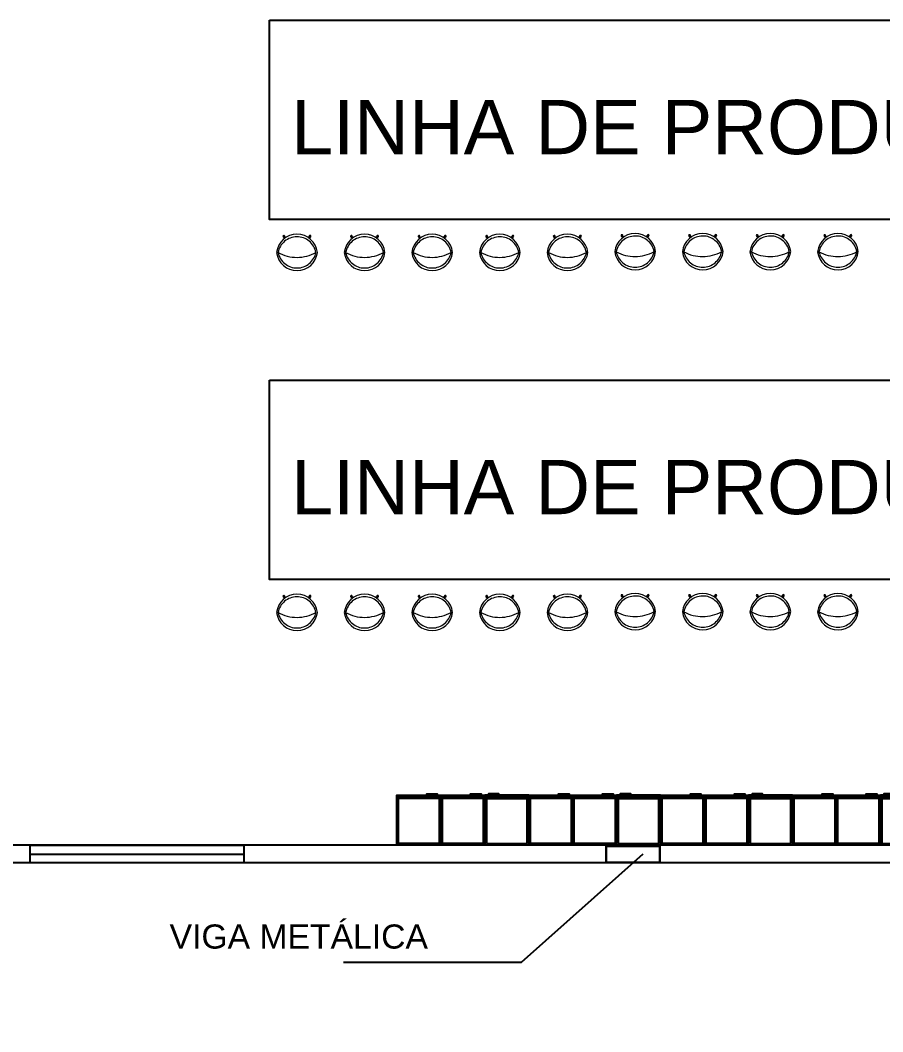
# Model space of a CAD drawing. Header units: metres. Extents: x 257 to 767, y -173 to 1.
# Drawn here: x 318.81 to 326.86, y -116.36 to -106.92 of the extents above; entities that cross this region are included whole.
import ezdxf

# ---------------------------------------------------------------- set-up
doc = ezdxf.new("R2010")
doc.units = ezdxf.units.M
doc.header["$LTSCALE"] = 10
doc.linetypes.add('HIDDEN2', pattern=[4.7625, 3.175, -1.5875])
doc.layers.get('0').update_dxf_attribs({"color": 254})
for name, color, linetype in [('A_METAL', 93, 'Continuous'), ('ELETEXTO LUMINÁRIAS', 254, 'Continuous'), ('exq. externa', 2, 'Continuous'), ('Parede', 254, 'Continuous')]:
    doc.layers.add(name, color=color, linetype=linetype)
doc.layers.add('estofado', color=7, linetype='Continuous', lineweight=25)
doc.layers.add('Janelas', color=254, linetype='Continuous', plot=False)
doc.styles.add('ARIAL', font='')
doc.styles.get('ARIAL').set_extended_font_data('Arial')
doc.dimstyles.new('Cota Principal', dxfattribs={"dimtxt": 0.5, "dimasz": 0.19, "dimexe": 0.11, "dimexo": 0.03, "dimgap": 0.03, "dimtad": 1, "dimzin": 4, "dimtxsty": 'ARIAL', "dimblk": 'ARCHTICK', "dimcen": 2, "dimdle": 0.1, "dimclrd": 251, "dimclre": 251, "dimclrt": 7, "dimadec": 0, "dimazin": 0, "dimtfac": 1, "dimtmove": 0, "dimatfit": 3, "dimldrblk": 'ARCHTICK', "dimfxl": 0.1, "dimlwd": 9, "dimlwe": 9, "dimarcsym": 0})

# ---------------------------------------------------------------- blocks, each defined once
blk = doc.blocks.new('_ArchTick')
at = {"color": 0, "linetype": 'ByBlock', "const_width": 0.15}
blk.add_lwpolyline([(-0.5, -0.5), (0.5, 0.5)], dxfattribs=at)
blk = doc.blocks.new('*D1563')
at = {"color": 251, "lineweight": 9, "transparency": 16777216}
for p, q in [((295.0866, -114.6475), (295.0866, -117.9824)), ((340.0866, -114.6475), (340.0866, -117.9824)), ((294.9866, -117.8724), (340.1866, -117.8724))]:
    blk.add_line(p, q, dxfattribs=at)
at = {"layer": 'Defpoints', "color": 0, "transparency": 16777216}
for p in [(295.0866, -114.6175), (340.0866, -114.6175), (340.0866, -117.8724)]:
    blk.add_point(p, dxfattribs=at)
at = {"color": 251, "lineweight": 9, "transparency": 16777216, "xscale": 0.19, "yscale": 0.19, "zscale": 0.19, "rotation": 180}
blk.add_blockref('_ArchTick', (295.0866, -117.8724), dxfattribs=at)
at = {"color": 251, "lineweight": 9, "transparency": 16777216, "xscale": 0.19, "yscale": 0.19, "zscale": 0.19}
blk.add_blockref('_ArchTick', (340.0866, -117.8724), dxfattribs=at)
at = {"color": 7, "transparency": 16777216, "insert": (317.5866, -117.5419), "char_height": 0.5, "attachment_point": 5, "style": 'ARIAL'}
blk.add_mtext('45,00', dxfattribs=at)
blk = doc.blocks.new('Armario 1 modulo')
at = {"layer": 'exq. externa', "color": 254}
for p, q in [((0.466, 0.395), (0.015, 0.395)), ((0.015, 0.395), (0.015, 0.015)), ((0.4333, 0.395), (0.4333, 0.015)), ((0.4497, 0.395), (0.4497, 0.015)), ((0.015, 0.015), (0.466, 0.015))]:
    blk.add_line(p, q, dxfattribs=at)
for points in [[(0, 0), (0.466, 0), (0.466, 0.41), (0, 0.41)], [(0.4687, 0.2782), (0.4769, 0.2782), (0.4769, 0.3763), (0.4687, 0.3763)]]:
    blk.add_lwpolyline(points, close=True, dxfattribs=at)

msp = doc.modelspace()

# ---------------------------------------------------------------- hatches: boundary and pattern name
at = {"layer": 'estofado', "linetype": 'ByBlock', "lineweight": 5, "ltscale": 0.2}
h = msp.add_hatch(color=254, dxfattribs=at)
h.dxf.hatch_style = 1
h.set_gradient(color1=(193, 199, 200), one_color=1, tint=1, name='SPHERICAL')
h.paths.add_polyline_path([(321.2736, -108.9381, 0.86376), (321.2696, -108.9421), (321.2747, -108.9485, -4.344732), (321.28, -108.9432)])
h = msp.add_hatch(color=254, dxfattribs=at)
h.dxf.hatch_style = 1
h.set_gradient(color1=(193, 199, 200), one_color=1, tint=1)
h.paths.add_polyline_path([(321.2816, -108.9571, -0.013586), (321.2902, -108.9512), (321.2736, -108.9381, 0.86376), (321.2696, -108.9421)])
h = msp.add_hatch(color=254, dxfattribs=at)
h.dxf.hatch_style = 1
h.set_gradient(color1=(193, 199, 200), one_color=1, tint=1)
h.paths.add_polyline_path([(321.4984, -108.9503, -0.013586), (321.507, -108.9562), (321.5189, -108.941, 0.86376), (321.5149, -108.9371)])
h = msp.add_hatch(color=254, dxfattribs=at)
h.dxf.hatch_style = 1
h.set_gradient(color1=(193, 199, 200), one_color=1, tint=1, name='SPHERICAL')
h.paths.add_polyline_path([(321.5086, -108.9422), (321.5149, -108.9371, -0.86376), (321.5189, -108.941), (321.5139, -108.9475, 4.344732)])
h = msp.add_hatch(color=254, dxfattribs=at)
h.dxf.hatch_style = 1
h.set_gradient(color1=(193, 199, 200), one_color=1, tint=1, name='SPHERICAL')
h.paths.add_polyline_path([(321.9042, -108.9381, 0.86376), (321.9003, -108.9421), (321.9054, -108.9485, -4.344732), (321.9107, -108.9432)])
h = msp.add_hatch(color=254, dxfattribs=at)
h.dxf.hatch_style = 1
h.set_gradient(color1=(193, 199, 200), one_color=1, tint=1)
h.paths.add_polyline_path([(321.9123, -108.9571, -0.013586), (321.9209, -108.9512), (321.9042, -108.9381, 0.86376), (321.9003, -108.9421)])
h = msp.add_hatch(color=254, dxfattribs=at)
h.dxf.hatch_style = 1
h.set_gradient(color1=(193, 199, 200), one_color=1, tint=1)
h.paths.add_polyline_path([(322.1291, -108.9503, -0.013586), (322.1377, -108.9562), (322.1496, -108.941, 0.86376), (322.1456, -108.9371)])
h = msp.add_hatch(color=254, dxfattribs=at)
h.dxf.hatch_style = 1
h.set_gradient(color1=(193, 199, 200), one_color=1, tint=1, name='SPHERICAL')
h.paths.add_polyline_path([(322.1392, -108.9422), (322.1456, -108.9371, -0.86376), (322.1496, -108.941), (322.1445, -108.9475, 4.344732)])
h = msp.add_hatch(color=254, dxfattribs=at)
h.dxf.hatch_style = 1
h.set_gradient(color1=(193, 199, 200), one_color=1, tint=1, name='SPHERICAL')
h.paths.add_polyline_path([(322.5349, -108.9381, 0.86376), (322.531, -108.9421), (322.5361, -108.9485, -4.344732), (322.5413, -108.9432)])
h = msp.add_hatch(color=254, dxfattribs=at)
h.dxf.hatch_style = 1
h.set_gradient(color1=(193, 199, 200), one_color=1, tint=1)
h.paths.add_polyline_path([(322.543, -108.9571, -0.013586), (322.5515, -108.9512), (322.5349, -108.9381, 0.86376), (322.531, -108.9421)])
h = msp.add_hatch(color=254, dxfattribs=at)
h.dxf.hatch_style = 1
h.set_gradient(color1=(193, 199, 200), one_color=1, tint=1)
h.paths.add_polyline_path([(322.7598, -108.9503, -0.013586), (322.7684, -108.9562), (322.7803, -108.941, 0.86376), (322.7763, -108.9371)])
h = msp.add_hatch(color=254, dxfattribs=at)
h.dxf.hatch_style = 1
h.set_gradient(color1=(193, 199, 200), one_color=1, tint=1, name='SPHERICAL')
h.paths.add_polyline_path([(322.7699, -108.9422), (322.7763, -108.9371, -0.86376), (322.7803, -108.941), (322.7752, -108.9475, 4.344732)])
h = msp.add_hatch(color=254, dxfattribs=at)
h.dxf.hatch_style = 1
h.set_gradient(color1=(193, 199, 200), one_color=1, tint=1, name='SPHERICAL')
h.paths.add_polyline_path([(323.1656, -108.9381, 0.86376), (323.1617, -108.9421), (323.1668, -108.9485, -4.344732), (323.172, -108.9432)])
h = msp.add_hatch(color=254, dxfattribs=at)
h.dxf.hatch_style = 1
h.set_gradient(color1=(193, 199, 200), one_color=1, tint=1)
h.paths.add_polyline_path([(323.1737, -108.9571, -0.013586), (323.1822, -108.9512), (323.1656, -108.9381, 0.86376), (323.1617, -108.9421)])
h = msp.add_hatch(color=254, dxfattribs=at)
h.dxf.hatch_style = 1
h.set_gradient(color1=(193, 199, 200), one_color=1, tint=1)
h.paths.add_polyline_path([(323.3905, -108.9503, -0.013586), (323.399, -108.9562), (323.411, -108.941, 0.86376), (323.407, -108.9371)])
h = msp.add_hatch(color=254, dxfattribs=at)
h.dxf.hatch_style = 1
h.set_gradient(color1=(193, 199, 200), one_color=1, tint=1, name='SPHERICAL')
h.paths.add_polyline_path([(323.4006, -108.9422), (323.407, -108.9371, -0.86376), (323.411, -108.941), (323.4059, -108.9475, 4.344732)])
h = msp.add_hatch(color=254, dxfattribs=at)
h.dxf.hatch_style = 1
h.set_gradient(color1=(193, 199, 200), one_color=1, tint=1, name='SPHERICAL')
h.paths.add_polyline_path([(323.7963, -108.9381, 0.86376), (323.7923, -108.9421), (323.7974, -108.9485, -4.344732), (323.8027, -108.9432)])
h = msp.add_hatch(color=254, dxfattribs=at)
h.dxf.hatch_style = 1
h.set_gradient(color1=(193, 199, 200), one_color=1, tint=1)
h.paths.add_polyline_path([(323.8044, -108.9571, -0.013586), (323.8129, -108.9512), (323.7963, -108.9381, 0.86376), (323.7923, -108.9421)])
h = msp.add_hatch(color=254, dxfattribs=at)
h.dxf.hatch_style = 1
h.set_gradient(color1=(193, 199, 200), one_color=1, tint=1)
h.paths.add_polyline_path([(324.0212, -108.9503, -0.013586), (324.0297, -108.9562), (324.0416, -108.941, 0.86376), (324.0377, -108.9371)])
h = msp.add_hatch(color=254, dxfattribs=at)
h.dxf.hatch_style = 1
h.set_gradient(color1=(193, 199, 200), one_color=1, tint=1, name='SPHERICAL')
h.paths.add_polyline_path([(324.0313, -108.9422), (324.0377, -108.9371, -0.86376), (324.0416, -108.941), (324.0366, -108.9475, 4.344732)])
h = msp.add_hatch(color=254, dxfattribs=at)
h.dxf.hatch_style = 1
h.set_gradient(color1=(193, 199, 200), one_color=1, tint=1, name='SPHERICAL')
h.paths.add_polyline_path([(324.4279, -108.9306, 0.86376), (324.424, -108.9346), (324.4291, -108.941, -4.344732), (324.4343, -108.9356)])
h = msp.add_hatch(color=254, dxfattribs=at)
h.dxf.hatch_style = 1
h.set_gradient(color1=(193, 199, 200), one_color=1, tint=1)
h.paths.add_polyline_path([(324.436, -108.9496, -0.013586), (324.4446, -108.9437), (324.4279, -108.9306, 0.86376), (324.424, -108.9346)])
h = msp.add_hatch(color=254, dxfattribs=at)
h.dxf.hatch_style = 1
h.set_gradient(color1=(193, 199, 200), one_color=1, tint=1)
h.paths.add_polyline_path([(324.6528, -108.9428, -0.013586), (324.6614, -108.9486), (324.6733, -108.9335, 0.86376), (324.6693, -108.9296)])
h = msp.add_hatch(color=254, dxfattribs=at)
h.dxf.hatch_style = 1
h.set_gradient(color1=(193, 199, 200), one_color=1, tint=1, name='SPHERICAL')
h.paths.add_polyline_path([(324.6629, -108.9347), (324.6693, -108.9296, -0.86376), (324.6733, -108.9335), (324.6682, -108.9399, 4.344732)])
h = msp.add_hatch(color=254, dxfattribs=at)
h.dxf.hatch_style = 1
h.set_gradient(color1=(193, 199, 200), one_color=1, tint=1, name='SPHERICAL')
h.paths.add_polyline_path([(325.0586, -108.9306, 0.86376), (325.0547, -108.9346), (325.0598, -108.941, -4.344732), (325.065, -108.9356)])
h = msp.add_hatch(color=254, dxfattribs=at)
h.dxf.hatch_style = 1
h.set_gradient(color1=(193, 199, 200), one_color=1, tint=1)
h.paths.add_polyline_path([(325.0667, -108.9496, -0.013586), (325.0752, -108.9437), (325.0586, -108.9306, 0.86376), (325.0547, -108.9346)])
h = msp.add_hatch(color=254, dxfattribs=at)
h.dxf.hatch_style = 1
h.set_gradient(color1=(193, 199, 200), one_color=1, tint=1)
h.paths.add_polyline_path([(325.2835, -108.9428, -0.013586), (325.2921, -108.9486), (325.304, -108.9335, 0.86376), (325.3, -108.9296)])
h = msp.add_hatch(color=254, dxfattribs=at)
h.dxf.hatch_style = 1
h.set_gradient(color1=(193, 199, 200), one_color=1, tint=1, name='SPHERICAL')
h.paths.add_polyline_path([(325.2936, -108.9347), (325.3, -108.9296, -0.86376), (325.304, -108.9335), (325.2989, -108.9399, 4.344732)])
h = msp.add_hatch(color=254, dxfattribs=at)
h.dxf.hatch_style = 1
h.set_gradient(color1=(193, 199, 200), one_color=1, tint=1, name='SPHERICAL')
h.paths.add_polyline_path([(325.6893, -108.9306, 0.86376), (325.6853, -108.9346), (325.6905, -108.941, -4.344732), (325.6957, -108.9356)])
h = msp.add_hatch(color=254, dxfattribs=at)
h.dxf.hatch_style = 1
h.set_gradient(color1=(193, 199, 200), one_color=1, tint=1)
h.paths.add_polyline_path([(325.6974, -108.9496, -0.013586), (325.7059, -108.9437), (325.6893, -108.9306, 0.86376), (325.6853, -108.9346)])
h = msp.add_hatch(color=254, dxfattribs=at)
h.dxf.hatch_style = 1
h.set_gradient(color1=(193, 199, 200), one_color=1, tint=1)
h.paths.add_polyline_path([(325.9142, -108.9428, -0.013586), (325.9227, -108.9486), (325.9347, -108.9335, 0.86376), (325.9307, -108.9296)])
h = msp.add_hatch(color=254, dxfattribs=at)
h.dxf.hatch_style = 1
h.set_gradient(color1=(193, 199, 200), one_color=1, tint=1, name='SPHERICAL')
h.paths.add_polyline_path([(325.9243, -108.9347), (325.9307, -108.9296, -0.86376), (325.9347, -108.9335), (325.9296, -108.9399, 4.344732)])
h = msp.add_hatch(color=254, dxfattribs=at)
h.dxf.hatch_style = 1
h.set_gradient(color1=(193, 199, 200), one_color=1, tint=1, name='SPHERICAL')
h.paths.add_polyline_path([(326.32, -108.9306, 0.86376), (326.316, -108.9346), (326.3211, -108.941, -4.344732), (326.3264, -108.9356)])
h = msp.add_hatch(color=254, dxfattribs=at)
h.dxf.hatch_style = 1
h.set_gradient(color1=(193, 199, 200), one_color=1, tint=1)
h.paths.add_polyline_path([(326.3281, -108.9496, -0.013586), (326.3366, -108.9437), (326.32, -108.9306, 0.86376), (326.316, -108.9346)])
h = msp.add_hatch(color=254, dxfattribs=at)
h.dxf.hatch_style = 1
h.set_gradient(color1=(193, 199, 200), one_color=1, tint=1)
h.paths.add_polyline_path([(326.5448, -108.9428, -0.013586), (326.5534, -108.9486), (326.5653, -108.9335, 0.86376), (326.5613, -108.9296)])
h = msp.add_hatch(color=254, dxfattribs=at)
h.dxf.hatch_style = 1
h.set_gradient(color1=(193, 199, 200), one_color=1, tint=1, name='SPHERICAL')
h.paths.add_polyline_path([(326.555, -108.9347), (326.5613, -108.9296, -0.86376), (326.5653, -108.9335), (326.5603, -108.9399, 4.344732)])
h = msp.add_hatch(color=254, dxfattribs=at)
h.dxf.hatch_style = 1
h.set_gradient(color1=(193, 199, 200), one_color=1, tint=1, name='SPHERICAL')
h.paths.add_polyline_path([(324.4279, -112.2888, 0.86376), (324.424, -112.2928), (324.4291, -112.2991, -4.344732), (324.4343, -112.2938)])
h = msp.add_hatch(color=254, dxfattribs=at)
h.dxf.hatch_style = 1
h.set_gradient(color1=(193, 199, 200), one_color=1, tint=1)
h.paths.add_polyline_path([(324.436, -112.3078, -0.013586), (324.4446, -112.3019), (324.4279, -112.2888, 0.86376), (324.424, -112.2928)])
h = msp.add_hatch(color=254, dxfattribs=at)
h.dxf.hatch_style = 1
h.set_gradient(color1=(193, 199, 200), one_color=1, tint=1)
h.paths.add_polyline_path([(324.6528, -112.301, -0.013586), (324.6614, -112.3068), (324.6733, -112.2917, 0.86376), (324.6693, -112.2877)])
h = msp.add_hatch(color=254, dxfattribs=at)
h.dxf.hatch_style = 1
h.set_gradient(color1=(193, 199, 200), one_color=1, tint=1, name='SPHERICAL')
h.paths.add_polyline_path([(324.6629, -112.2928), (324.6693, -112.2877, -0.86376), (324.6733, -112.2917), (324.6682, -112.2981, 4.344732)])
h = msp.add_hatch(color=254, dxfattribs=at)
h.dxf.hatch_style = 1
h.set_gradient(color1=(193, 199, 200), one_color=1, tint=1, name='SPHERICAL')
h.paths.add_polyline_path([(325.0586, -112.2888, 0.86376), (325.0547, -112.2928), (325.0598, -112.2991, -4.344732), (325.065, -112.2938)])
h = msp.add_hatch(color=254, dxfattribs=at)
h.dxf.hatch_style = 1
h.set_gradient(color1=(193, 199, 200), one_color=1, tint=1)
h.paths.add_polyline_path([(325.0667, -112.3078, -0.013586), (325.0752, -112.3019), (325.0586, -112.2888, 0.86376), (325.0547, -112.2928)])
h = msp.add_hatch(color=254, dxfattribs=at)
h.dxf.hatch_style = 1
h.set_gradient(color1=(193, 199, 200), one_color=1, tint=1)
h.paths.add_polyline_path([(325.2835, -112.301, -0.013586), (325.2921, -112.3068), (325.304, -112.2917, 0.86376), (325.3, -112.2877)])
h = msp.add_hatch(color=254, dxfattribs=at)
h.dxf.hatch_style = 1
h.set_gradient(color1=(193, 199, 200), one_color=1, tint=1, name='SPHERICAL')
h.paths.add_polyline_path([(325.2936, -112.2928), (325.3, -112.2877, -0.86376), (325.304, -112.2917), (325.2989, -112.2981, 4.344732)])
h = msp.add_hatch(color=254, dxfattribs=at)
h.dxf.hatch_style = 1
h.set_gradient(color1=(193, 199, 200), one_color=1, tint=1, name='SPHERICAL')
h.paths.add_polyline_path([(325.6893, -112.2888, 0.86376), (325.6853, -112.2928), (325.6905, -112.2991, -4.344732), (325.6957, -112.2938)])
h = msp.add_hatch(color=254, dxfattribs=at)
h.dxf.hatch_style = 1
h.set_gradient(color1=(193, 199, 200), one_color=1, tint=1)
h.paths.add_polyline_path([(325.6974, -112.3078, -0.013586), (325.7059, -112.3019), (325.6893, -112.2888, 0.86376), (325.6853, -112.2928)])
h = msp.add_hatch(color=254, dxfattribs=at)
h.dxf.hatch_style = 1
h.set_gradient(color1=(193, 199, 200), one_color=1, tint=1)
h.paths.add_polyline_path([(325.9142, -112.301, -0.013586), (325.9227, -112.3068), (325.9347, -112.2917, 0.86376), (325.9307, -112.2877)])
h = msp.add_hatch(color=254, dxfattribs=at)
h.dxf.hatch_style = 1
h.set_gradient(color1=(193, 199, 200), one_color=1, tint=1, name='SPHERICAL')
h.paths.add_polyline_path([(325.9243, -112.2928), (325.9307, -112.2877, -0.86376), (325.9347, -112.2917), (325.9296, -112.2981, 4.344732)])
h = msp.add_hatch(color=254, dxfattribs=at)
h.dxf.hatch_style = 1
h.set_gradient(color1=(193, 199, 200), one_color=1, tint=1, name='SPHERICAL')
h.paths.add_polyline_path([(326.32, -112.2888, 0.86376), (326.316, -112.2928), (326.3211, -112.2991, -4.344732), (326.3264, -112.2938)])
h = msp.add_hatch(color=254, dxfattribs=at)
h.dxf.hatch_style = 1
h.set_gradient(color1=(193, 199, 200), one_color=1, tint=1)
h.paths.add_polyline_path([(326.3281, -112.3078, -0.013586), (326.3366, -112.3019), (326.32, -112.2888, 0.86376), (326.316, -112.2928)])
h = msp.add_hatch(color=254, dxfattribs=at)
h.dxf.hatch_style = 1
h.set_gradient(color1=(193, 199, 200), one_color=1, tint=1)
h.paths.add_polyline_path([(326.5448, -112.301, -0.013586), (326.5534, -112.3068), (326.5653, -112.2917, 0.86376), (326.5613, -112.2877)])
h = msp.add_hatch(color=254, dxfattribs=at)
h.dxf.hatch_style = 1
h.set_gradient(color1=(193, 199, 200), one_color=1, tint=1, name='SPHERICAL')
h.paths.add_polyline_path([(326.555, -112.2928), (326.5613, -112.2877, -0.86376), (326.5653, -112.2917), (326.5603, -112.2981, 4.344732)])
h = msp.add_hatch(color=254, dxfattribs=at)
h.dxf.hatch_style = 1
h.set_gradient(color1=(193, 199, 200), one_color=1, tint=1, name='SPHERICAL')
h.paths.add_polyline_path([(321.2736, -112.2963, 0.86376), (321.2696, -112.3003), (321.2747, -112.3067, -4.344732), (321.28, -112.3014)])
h = msp.add_hatch(color=254, dxfattribs=at)
h.dxf.hatch_style = 1
h.set_gradient(color1=(193, 199, 200), one_color=1, tint=1)
h.paths.add_polyline_path([(321.2816, -112.3153, -0.013586), (321.2902, -112.3094), (321.2736, -112.2963, 0.86376), (321.2696, -112.3003)])
h = msp.add_hatch(color=254, dxfattribs=at)
h.dxf.hatch_style = 1
h.set_gradient(color1=(193, 199, 200), one_color=1, tint=1)
h.paths.add_polyline_path([(321.4984, -112.3085, -0.013586), (321.507, -112.3144), (321.5189, -112.2992, 0.86376), (321.5149, -112.2953)])
h = msp.add_hatch(color=254, dxfattribs=at)
h.dxf.hatch_style = 1
h.set_gradient(color1=(193, 199, 200), one_color=1, tint=1, name='SPHERICAL')
h.paths.add_polyline_path([(321.5086, -112.3004), (321.5149, -112.2953, -0.86376), (321.5189, -112.2992), (321.5139, -112.3056, 4.344732)])
h = msp.add_hatch(color=254, dxfattribs=at)
h.dxf.hatch_style = 1
h.set_gradient(color1=(193, 199, 200), one_color=1, tint=1, name='SPHERICAL')
h.paths.add_polyline_path([(321.9042, -112.2963, 0.86376), (321.9003, -112.3003), (321.9054, -112.3067, -4.344732), (321.9107, -112.3014)])
h = msp.add_hatch(color=254, dxfattribs=at)
h.dxf.hatch_style = 1
h.set_gradient(color1=(193, 199, 200), one_color=1, tint=1)
h.paths.add_polyline_path([(321.9123, -112.3153, -0.013586), (321.9209, -112.3094), (321.9042, -112.2963, 0.86376), (321.9003, -112.3003)])
h = msp.add_hatch(color=254, dxfattribs=at)
h.dxf.hatch_style = 1
h.set_gradient(color1=(193, 199, 200), one_color=1, tint=1)
h.paths.add_polyline_path([(322.1291, -112.3085, -0.013586), (322.1377, -112.3144), (322.1496, -112.2992, 0.86376), (322.1456, -112.2953)])
h = msp.add_hatch(color=254, dxfattribs=at)
h.dxf.hatch_style = 1
h.set_gradient(color1=(193, 199, 200), one_color=1, tint=1, name='SPHERICAL')
h.paths.add_polyline_path([(322.1392, -112.3004), (322.1456, -112.2953, -0.86376), (322.1496, -112.2992), (322.1445, -112.3056, 4.344732)])
h = msp.add_hatch(color=254, dxfattribs=at)
h.dxf.hatch_style = 1
h.set_gradient(color1=(193, 199, 200), one_color=1, tint=1, name='SPHERICAL')
h.paths.add_polyline_path([(322.5349, -112.2963, 0.86376), (322.531, -112.3003), (322.5361, -112.3067, -4.344732), (322.5413, -112.3014)])
h = msp.add_hatch(color=254, dxfattribs=at)
h.dxf.hatch_style = 1
h.set_gradient(color1=(193, 199, 200), one_color=1, tint=1)
h.paths.add_polyline_path([(322.543, -112.3153, -0.013586), (322.5515, -112.3094), (322.5349, -112.2963, 0.86376), (322.531, -112.3003)])
h = msp.add_hatch(color=254, dxfattribs=at)
h.dxf.hatch_style = 1
h.set_gradient(color1=(193, 199, 200), one_color=1, tint=1)
h.paths.add_polyline_path([(322.7598, -112.3085, -0.013586), (322.7684, -112.3144), (322.7803, -112.2992, 0.86376), (322.7763, -112.2953)])
h = msp.add_hatch(color=254, dxfattribs=at)
h.dxf.hatch_style = 1
h.set_gradient(color1=(193, 199, 200), one_color=1, tint=1, name='SPHERICAL')
h.paths.add_polyline_path([(322.7699, -112.3004), (322.7763, -112.2953, -0.86376), (322.7803, -112.2992), (322.7752, -112.3056, 4.344732)])
h = msp.add_hatch(color=254, dxfattribs=at)
h.dxf.hatch_style = 1
h.set_gradient(color1=(193, 199, 200), one_color=1, tint=1, name='SPHERICAL')
h.paths.add_polyline_path([(323.1656, -112.2963, 0.86376), (323.1617, -112.3003), (323.1668, -112.3067, -4.344732), (323.172, -112.3014)])
h = msp.add_hatch(color=254, dxfattribs=at)
h.dxf.hatch_style = 1
h.set_gradient(color1=(193, 199, 200), one_color=1, tint=1)
h.paths.add_polyline_path([(323.1737, -112.3153, -0.013586), (323.1822, -112.3094), (323.1656, -112.2963, 0.86376), (323.1617, -112.3003)])
h = msp.add_hatch(color=254, dxfattribs=at)
h.dxf.hatch_style = 1
h.set_gradient(color1=(193, 199, 200), one_color=1, tint=1)
h.paths.add_polyline_path([(323.3905, -112.3085, -0.013586), (323.399, -112.3144), (323.411, -112.2992, 0.86376), (323.407, -112.2953)])
h = msp.add_hatch(color=254, dxfattribs=at)
h.dxf.hatch_style = 1
h.set_gradient(color1=(193, 199, 200), one_color=1, tint=1, name='SPHERICAL')
h.paths.add_polyline_path([(323.4006, -112.3004), (323.407, -112.2953, -0.86376), (323.411, -112.2992), (323.4059, -112.3056, 4.344732)])
h = msp.add_hatch(color=254, dxfattribs=at)
h.dxf.hatch_style = 1
h.set_gradient(color1=(193, 199, 200), one_color=1, tint=1, name='SPHERICAL')
h.paths.add_polyline_path([(323.7963, -112.2963, 0.86376), (323.7923, -112.3003), (323.7974, -112.3067, -4.344732), (323.8027, -112.3014)])
h = msp.add_hatch(color=254, dxfattribs=at)
h.dxf.hatch_style = 1
h.set_gradient(color1=(193, 199, 200), one_color=1, tint=1)
h.paths.add_polyline_path([(323.8044, -112.3153, -0.013586), (323.8129, -112.3094), (323.7963, -112.2963, 0.86376), (323.7923, -112.3003)])
h = msp.add_hatch(color=254, dxfattribs=at)
h.dxf.hatch_style = 1
h.set_gradient(color1=(193, 199, 200), one_color=1, tint=1)
h.paths.add_polyline_path([(324.0212, -112.3085, -0.013586), (324.0297, -112.3144), (324.0416, -112.2992, 0.86376), (324.0377, -112.2953)])
h = msp.add_hatch(color=254, dxfattribs=at)
h.dxf.hatch_style = 1
h.set_gradient(color1=(193, 199, 200), one_color=1, tint=1, name='SPHERICAL')
h.paths.add_polyline_path([(324.0313, -112.3004), (324.0377, -112.2953, -0.86376), (324.0416, -112.2992), (324.0366, -112.3056, 4.344732)])

# ---------------------------------------------------------------- linework, layer by layer
at = {"color": 254}
for p, q in [((323.4882, -115.7091), (324.6242, -114.6992)), ((321.829, -115.7091), (323.4882, -115.7091))]:
    msp.add_line(p, q, dxfattribs=at)
for points in [[(321.1387, -106.9238), (337.0866, -106.9238), (337.0866, -108.782), (321.1387, -108.782)], [(321.1387, -110.282), (337.0866, -110.282), (337.0866, -112.1402), (321.1387, -112.1402)]]:
    msp.add_lwpolyline(points, close=True, dxfattribs=at)
at = {"layer": 'A_METAL', "color": 254, "const_width": 0.02}
msp.add_lwpolyline([(324.279, -114.6295), (324.779, -114.6295), (324.779, -114.7795), (324.279, -114.7795)], close=True, dxfattribs=at)
at = {"layer": 'estofado', "color": 254, "linetype": 'ByBlock', "lineweight": 5, "ltscale": 0.2}
for p, q in [((321.2696, -108.9421), (321.2816, -108.9571)), ((321.2736, -108.9381), (321.2902, -108.9512)), ((321.5149, -108.9371), (321.4984, -108.9503)), ((321.5189, -108.941), (321.507, -108.9562)), ((321.9003, -108.9421), (321.9123, -108.9571)), ((321.9042, -108.9381), (321.9209, -108.9512)), ((322.1456, -108.9371), (322.1291, -108.9503)), ((322.1496, -108.941), (322.1377, -108.9562)), ((322.531, -108.9421), (322.543, -108.9571)), ((322.5349, -108.9381), (322.5515, -108.9512)), ((322.7763, -108.9371), (322.7598, -108.9503)), ((322.7803, -108.941), (322.7684, -108.9562)), ((323.1617, -108.9421), (323.1737, -108.9571)), ((323.1656, -108.9381), (323.1822, -108.9512)), ((323.407, -108.9371), (323.3905, -108.9503)), ((323.411, -108.941), (323.399, -108.9562)), ((323.7923, -108.9421), (323.8044, -108.9571)), ((323.7963, -108.9381), (323.8129, -108.9512)), ((324.0377, -108.9371), (324.0212, -108.9503)), ((324.0416, -108.941), (324.0297, -108.9562)), ((324.424, -108.9346), (324.436, -108.9496)), ((324.4279, -108.9306), (324.4446, -108.9437)), ((324.6693, -108.9296), (324.6528, -108.9428)), ((324.6733, -108.9335), (324.6614, -108.9486)), ((325.0547, -108.9346), (325.0667, -108.9496)), ((325.0586, -108.9306), (325.0752, -108.9437)), ((325.3, -108.9296), (325.2835, -108.9428)), ((325.304, -108.9335), (325.2921, -108.9486)), ((325.6853, -108.9346), (325.6974, -108.9496)), ((325.6893, -108.9306), (325.7059, -108.9437)), ((325.9307, -108.9296), (325.9142, -108.9428)), ((325.9347, -108.9335), (325.9227, -108.9486)), ((326.316, -108.9346), (326.3281, -108.9496)), ((326.32, -108.9306), (326.3366, -108.9437)), ((326.5613, -108.9296), (326.5448, -108.9428)), ((326.5653, -108.9335), (326.5534, -108.9486)), ((324.6693, -112.2877), (324.6528, -112.301)), ((325.3, -112.2877), (325.2835, -112.301)), ((325.9307, -112.2877), (325.9142, -112.301)), ((326.5613, -112.2877), (326.5448, -112.301)), ((321.2696, -112.3003), (321.2816, -112.3153)), ((321.2736, -112.2963), (321.2902, -112.3094)), ((321.5149, -112.2953), (321.4984, -112.3085)), ((321.5189, -112.2992), (321.507, -112.3144)), ((321.9003, -112.3003), (321.9123, -112.3153)), ((321.9042, -112.2963), (321.9209, -112.3094)), ((322.1456, -112.2953), (322.1291, -112.3085)), ((322.1496, -112.2992), (322.1377, -112.3144)), ((322.531, -112.3003), (322.543, -112.3153)), ((322.5349, -112.2963), (322.5515, -112.3094)), ((322.7763, -112.2953), (322.7598, -112.3085)), ((322.7803, -112.2992), (322.7684, -112.3144)), ((323.1617, -112.3003), (323.1737, -112.3153)), ((323.1656, -112.2963), (323.1822, -112.3094)), ((323.407, -112.2953), (323.3905, -112.3085)), ((323.411, -112.2992), (323.399, -112.3144)), ((323.7923, -112.3003), (323.8044, -112.3153)), ((323.7963, -112.2963), (323.8129, -112.3094)), ((324.0377, -112.2953), (324.0212, -112.3085)), ((324.0416, -112.2992), (324.0297, -112.3144)), ((324.424, -112.2928), (324.436, -112.3078)), ((324.4279, -112.2888), (324.4446, -112.3019)), ((324.6733, -112.2917), (324.6614, -112.3068)), ((325.0547, -112.2928), (325.0667, -112.3078)), ((325.0586, -112.2888), (325.0752, -112.3019)), ((325.304, -112.2917), (325.2921, -112.3068)), ((325.6853, -112.2928), (325.6974, -112.3078)), ((325.6893, -112.2888), (325.7059, -112.3019)), ((325.9347, -112.2917), (325.9227, -112.3068)), ((326.316, -112.2928), (326.3281, -112.3078)), ((326.32, -112.2888), (326.3366, -112.3019)), ((326.5653, -112.2917), (326.5534, -112.3068))]:
    msp.add_line(p, q, dxfattribs=at)
at = {"layer": 'estofado', "color": 254, "lineweight": 13}
for centre, start, end in [((321.395, -109.1111), 6.60644, 173.88712), ((322.0257, -109.1111), 6.60644, 173.88712), ((322.6564, -109.1111), 6.60644, 173.88712), ((323.287, -109.1111), 6.60644, 173.88712), ((323.9177, -109.1111), 6.60644, 173.88712), ((324.5494, -109.1036), 6.60644, 173.88712), ((325.18, -109.1036), 6.60644, 173.88712), ((325.8107, -109.1036), 6.60644, 173.88712), ((326.4414, -109.1036), 6.60644, 173.88712), ((321.3948, -109.0687), 186.60644, 353.88712), ((322.0255, -109.0687), 186.60644, 353.88712), ((322.6562, -109.0687), 186.60644, 353.88712), ((323.2869, -109.0687), 186.60644, 353.88712), ((323.9175, -109.0687), 186.60644, 353.88712), ((324.5492, -109.0612), 186.60644, 353.88712), ((325.1799, -109.0612), 186.60644, 353.88712), ((325.8105, -109.0612), 186.60644, 353.88712), ((326.4412, -109.0612), 186.60644, 353.88712), ((321.395, -112.4693), 6.60644, 173.88712), ((322.0257, -112.4693), 6.60644, 173.88712), ((322.6564, -112.4693), 6.60644, 173.88712), ((323.287, -112.4693), 6.60644, 173.88712), ((323.9177, -112.4693), 6.60644, 173.88712), ((324.5494, -112.4618), 6.60644, 173.88712), ((325.18, -112.4618), 6.60644, 173.88712), ((325.8107, -112.4618), 6.60644, 173.88712), ((326.4414, -112.4618), 6.60644, 173.88712), ((321.3948, -112.4269), 186.60644, 353.88712), ((322.0255, -112.4269), 186.60644, 353.88712), ((322.6562, -112.4269), 186.60644, 353.88712), ((323.2869, -112.4269), 186.60644, 353.88712), ((323.9175, -112.4269), 186.60644, 353.88712), ((324.5492, -112.4194), 186.60644, 353.88712), ((325.1799, -112.4194), 186.60644, 353.88712), ((325.8105, -112.4194), 186.60644, 353.88712), ((326.4412, -112.4194), 186.60644, 353.88712)]:
    msp.add_arc(centre, 0.1912, start, end, dxfattribs=at)
at = {"layer": 'estofado', "color": 254, "linetype": 'HIDDEN2', "lineweight": 5, "ltscale": 0.2}
for centre, radius, start, end in [((321.395, -109.1247), 0.1804, 11.36764, 169.12592), ((322.0257, -109.1247), 0.1804, 11.36764, 169.12592), ((322.6564, -109.1247), 0.1804, 11.36764, 169.12592), ((323.2871, -109.1247), 0.1804, 11.36764, 169.12592), ((323.9178, -109.1247), 0.1804, 11.36764, 169.12592), ((324.5494, -109.1172), 0.1804, 11.36764, 169.12592), ((325.1801, -109.1172), 0.1804, 11.36764, 169.12592), ((325.8108, -109.1172), 0.1804, 11.36764, 169.12592), ((326.4415, -109.1172), 0.1804, 11.36764, 169.12592), ((324.3733, -109.068), 0.0152, 210.3093, 266.12382), ((325.004, -109.068), 0.0152, 210.3093, 266.12382), ((325.6347, -109.068), 0.0152, 210.3093, 266.12382), ((326.2654, -109.068), 0.0152, 210.3093, 266.12382), ((321.219, -109.0756), 0.0152, 210.3093, 266.12382), ((321.3935, -108.7722), 0.3637, 241.12984, 299.36372), ((321.3947, -109.0546), 0.1805, 191.52563, 348.96794), ((321.8496, -109.0756), 0.0152, 210.3093, 266.12382), ((322.0242, -108.7722), 0.3637, 241.12984, 299.36372), ((322.0254, -109.0546), 0.1805, 191.52563, 348.96794), ((322.4803, -109.0756), 0.0152, 210.3093, 266.12382), ((322.6549, -108.7722), 0.3637, 241.12984, 299.36372), ((322.6561, -109.0546), 0.1805, 191.52563, 348.96794), ((323.111, -109.0756), 0.0152, 210.3093, 266.12382), ((323.2856, -108.7722), 0.3637, 241.12984, 299.36372), ((323.2868, -109.0546), 0.1805, 191.52563, 348.96794), ((323.7417, -109.0756), 0.0152, 210.3093, 266.12382), ((323.9163, -108.7722), 0.3637, 241.12984, 299.36372), ((323.9175, -109.0546), 0.1805, 191.52563, 348.96794), ((324.0934, -109.074), 0.0152, 274.36974, 330.18427), ((324.5479, -108.7647), 0.3637, 241.12984, 299.36372), ((324.5491, -109.0471), 0.1805, 191.52563, 348.96794), ((325.1786, -108.7647), 0.3637, 241.12984, 299.36372), ((325.1798, -109.0471), 0.1805, 191.52563, 348.96794), ((325.8093, -108.7647), 0.3637, 241.12984, 299.36372), ((325.8105, -109.0471), 0.1805, 191.52563, 348.96794), ((326.44, -108.7647), 0.3637, 241.12984, 299.36372), ((326.4412, -109.0471), 0.1805, 191.52563, 348.96794), ((321.395, -112.4829), 0.1804, 11.36764, 169.12592), ((322.0257, -112.4829), 0.1804, 11.36764, 169.12592), ((322.6564, -112.4829), 0.1804, 11.36764, 169.12592), ((323.2871, -112.4829), 0.1804, 11.36764, 169.12592), ((323.9178, -112.4829), 0.1804, 11.36764, 169.12592), ((324.5494, -112.4754), 0.1804, 11.36764, 169.12592), ((325.1801, -112.4754), 0.1804, 11.36764, 169.12592), ((325.8108, -112.4754), 0.1804, 11.36764, 169.12592), ((326.4415, -112.4754), 0.1804, 11.36764, 169.12592), ((321.219, -112.4337), 0.0152, 210.3093, 266.12382), ((321.3935, -112.1304), 0.3637, 241.12984, 299.36372), ((321.3947, -112.4128), 0.1805, 191.52563, 348.96794), ((321.8496, -112.4337), 0.0152, 210.3093, 266.12382), ((322.0242, -112.1304), 0.3637, 241.12984, 299.36372), ((322.0254, -112.4128), 0.1805, 191.52563, 348.96794), ((322.4803, -112.4337), 0.0152, 210.3093, 266.12382), ((322.6549, -112.1304), 0.3637, 241.12984, 299.36372), ((322.6561, -112.4128), 0.1805, 191.52563, 348.96794), ((323.111, -112.4337), 0.0152, 210.3093, 266.12382), ((323.2856, -112.1304), 0.3637, 241.12984, 299.36372), ((323.2868, -112.4128), 0.1805, 191.52563, 348.96794), ((323.7417, -112.4337), 0.0152, 210.3093, 266.12382), ((323.9163, -112.1304), 0.3637, 241.12984, 299.36372), ((323.9175, -112.4128), 0.1805, 191.52563, 348.96794), ((324.0934, -112.4322), 0.0152, 274.36974, 330.18427), ((324.3733, -112.4262), 0.0152, 210.3093, 266.12382), ((324.5479, -112.1228), 0.3637, 241.12984, 299.36372), ((324.5491, -112.4053), 0.1805, 191.52563, 348.96794), ((325.004, -112.4262), 0.0152, 210.3093, 266.12382), ((325.1786, -112.1228), 0.3637, 241.12984, 299.36372), ((325.1798, -112.4053), 0.1805, 191.52563, 348.96794), ((325.6347, -112.4262), 0.0152, 210.3093, 266.12382), ((325.8093, -112.1228), 0.3637, 241.12984, 299.36372), ((325.8105, -112.4053), 0.1805, 191.52563, 348.96794), ((326.2654, -112.4262), 0.0152, 210.3093, 266.12382), ((326.44, -112.1228), 0.3637, 241.12984, 299.36372), ((326.4412, -112.4053), 0.1805, 191.52563, 348.96794)]:
    msp.add_arc(centre, radius, start, end, dxfattribs=at)
at = {"layer": 'estofado', "color": 254, "linetype": 'ByBlock', "lineweight": 5, "ltscale": 0.2}
for centre, radius, start, end in [((321.2719, -108.9404), 0.00855, 341.17014, 289.32343), ((321.2719, -108.9404), 0.00284, 53.60848, 216.88509), ((321.5166, -108.9394), 0.00855, 251.17014, 199.32343), ((321.5166, -108.9394), 0.00284, 323.60848, 126.88509), ((321.9026, -108.9404), 0.00855, 341.17014, 289.32343), ((321.9026, -108.9404), 0.00284, 53.60848, 216.88509), ((322.1473, -108.9394), 0.00855, 251.17014, 199.32343), ((322.1473, -108.9394), 0.00284, 323.60848, 126.88509), ((322.5332, -108.9404), 0.00855, 341.17014, 289.32343), ((322.5332, -108.9404), 0.00284, 53.60848, 216.88509), ((322.778, -108.9394), 0.00855, 251.17014, 199.32343), ((322.778, -108.9394), 0.00284, 323.60848, 126.88509), ((323.1639, -108.9404), 0.00855, 341.17014, 289.32343), ((323.1639, -108.9404), 0.00284, 53.60848, 216.88509), ((323.4087, -108.9394), 0.00855, 251.17014, 199.32343), ((323.4087, -108.9394), 0.00284, 323.60848, 126.88509), ((323.7946, -108.9404), 0.00855, 341.17014, 289.32343), ((323.7946, -108.9404), 0.00284, 53.60848, 216.88509), ((324.0394, -108.9394), 0.00855, 251.17014, 199.32343), ((324.0394, -108.9394), 0.00284, 323.60848, 126.88509), ((324.4263, -108.9329), 0.00855, 341.17014, 289.32343), ((324.4263, -108.9329), 0.00284, 53.60848, 216.88509), ((324.671, -108.9318), 0.00855, 251.17014, 199.32343), ((324.671, -108.9318), 0.00284, 323.60848, 126.88509), ((325.0569, -108.9329), 0.00855, 341.17014, 289.32343), ((325.0569, -108.9329), 0.00284, 53.60848, 216.88509), ((325.3017, -108.9318), 0.00855, 251.17014, 199.32343), ((325.3017, -108.9318), 0.00284, 323.60848, 126.88509), ((325.6876, -108.9329), 0.00855, 341.17014, 289.32343), ((325.6876, -108.9329), 0.00284, 53.60848, 216.88509), ((325.9324, -108.9318), 0.00855, 251.17014, 199.32343), ((325.9324, -108.9318), 0.00284, 323.60848, 126.88509), ((326.3183, -108.9329), 0.00855, 341.17014, 289.32343), ((326.3183, -108.9329), 0.00284, 53.60848, 216.88509), ((326.5631, -108.9318), 0.00855, 251.17014, 199.32343), ((326.5631, -108.9318), 0.00284, 323.60848, 126.88509), ((324.4263, -112.2911), 0.00855, 341.17014, 289.32343), ((324.4263, -112.2911), 0.00284, 53.60848, 216.88509), ((324.671, -112.29), 0.00855, 251.17014, 199.32343), ((324.671, -112.29), 0.00284, 323.60848, 126.88509), ((325.0569, -112.2911), 0.00855, 341.17014, 289.32343), ((325.0569, -112.2911), 0.00284, 53.60848, 216.88509), ((325.3017, -112.29), 0.00855, 251.17014, 199.32343), ((325.3017, -112.29), 0.00284, 323.60848, 126.88509), ((325.6876, -112.2911), 0.00855, 341.17014, 289.32343), ((325.6876, -112.2911), 0.00284, 53.60848, 216.88509), ((325.9324, -112.29), 0.00855, 251.17014, 199.32343), ((325.9324, -112.29), 0.00284, 323.60848, 126.88509), ((326.3183, -112.2911), 0.00855, 341.17014, 289.32343), ((326.3183, -112.2911), 0.00284, 53.60848, 216.88509), ((326.5631, -112.29), 0.00855, 251.17014, 199.32343), ((326.5631, -112.29), 0.00284, 323.60848, 126.88509), ((321.2719, -112.2986), 0.00855, 341.17014, 289.32343), ((321.2719, -112.2986), 0.00284, 53.60848, 216.88509), ((321.5166, -112.2976), 0.00855, 251.17014, 199.32343), ((321.5166, -112.2976), 0.00284, 323.60848, 126.88509), ((321.9026, -112.2986), 0.00855, 341.17014, 289.32343), ((321.9026, -112.2986), 0.00284, 53.60848, 216.88509), ((322.1473, -112.2976), 0.00855, 251.17014, 199.32343), ((322.1473, -112.2976), 0.00284, 323.60848, 126.88509), ((322.5332, -112.2986), 0.00855, 341.17014, 289.32343), ((322.5332, -112.2986), 0.00284, 53.60848, 216.88509), ((322.778, -112.2976), 0.00855, 251.17014, 199.32343), ((322.778, -112.2976), 0.00284, 323.60848, 126.88509), ((323.1639, -112.2986), 0.00855, 341.17014, 289.32343), ((323.1639, -112.2986), 0.00284, 53.60848, 216.88509), ((323.4087, -112.2976), 0.00855, 251.17014, 199.32343), ((323.4087, -112.2976), 0.00284, 323.60848, 126.88509), ((323.7946, -112.2986), 0.00855, 341.17014, 289.32343), ((323.7946, -112.2986), 0.00284, 53.60848, 216.88509), ((324.0394, -112.2976), 0.00855, 251.17014, 199.32343), ((324.0394, -112.2976), 0.00284, 323.60848, 126.88509)]:
    msp.add_arc(centre, radius, start, end, dxfattribs=at)
at = {"layer": 'Janelas', "color": 254}
for p, q in [((318.9028, -114.6175), (318.9028, -114.7795)), ((318.9028, -114.6182), (320.9028, -114.6182)), ((320.9028, -114.7795), (320.9028, -114.6182)), ((318.9028, -114.7045), (320.9028, -114.7045)), ((318.9028, -114.7795), (320.9028, -114.7795))]:
    msp.add_line(p, q, dxfattribs=at)
at = {"layer": 'Parede', "color": 254}
for p, q in [((295.0866, -114.6175), (340.0866, -114.6175)), ((284.779, -114.781), (365.5366, -114.781))]:
    msp.add_line(p, q, dxfattribs=at)

# ---------------------------------------------------------------- block references
at = {"layer": 'exq. externa', "color": 254, "xscale": -1, "rotation": 270}
for p in [(322.3266, -114.6175), (322.7366, -114.6175), (323.5566, -114.6175), (323.9666, -114.6175), (324.7866, -114.6175), (325.1966, -114.6175), (326.0166, -114.6175), (326.4266, -114.6175)]:
    msp.add_blockref('Armario 1 modulo', p, dxfattribs=at)
at = {"layer": 'exq. externa', "color": 254, "rotation": 90}
for p in [(323.5566, -114.6175), (324.7866, -114.6175), (326.0166, -114.6175), (327.2466, -114.6175)]:
    msp.add_blockref('Armario 1 modulo', p, dxfattribs=at)

# ---------------------------------------------------------------- texts
at = {"layer": 'ELETEXTO LUMINÁRIAS', "color": 254, "ltscale": 0.05, "style": 'ARIAL'}
for s, height, p in [('LINHA DE PRODUÇÃO 3 - 50kW', 0.50625, (321.3388, -108.1734)), ('LINHA DE PRODUÇÃO 4 - 50kW', 0.50625, (321.3388, -111.5316)), ('VIGA METÁLICA', 0.225, (320.2064, -115.5838))]:
    msp.add_text(s, height=height, rotation=359.99999, dxfattribs=at).set_placement(p)

# ---------------------------------------------------------------- dimensions: what is measured, and where the dimension line sits
at = {"color": 254}
dim = msp.add_linear_dim(base=(340.0866, -117.8724), p1=(295.0866, -114.6175), p2=(340.0866, -114.6175), dimstyle='Cota Principal', dxfattribs=at)
dim.commit()
dim.dimension.update_dxf_attribs({"geometry": '*D1563', "text_midpoint": (317.5866, -117.5419)})

doc.saveas('drawing.dxf')
